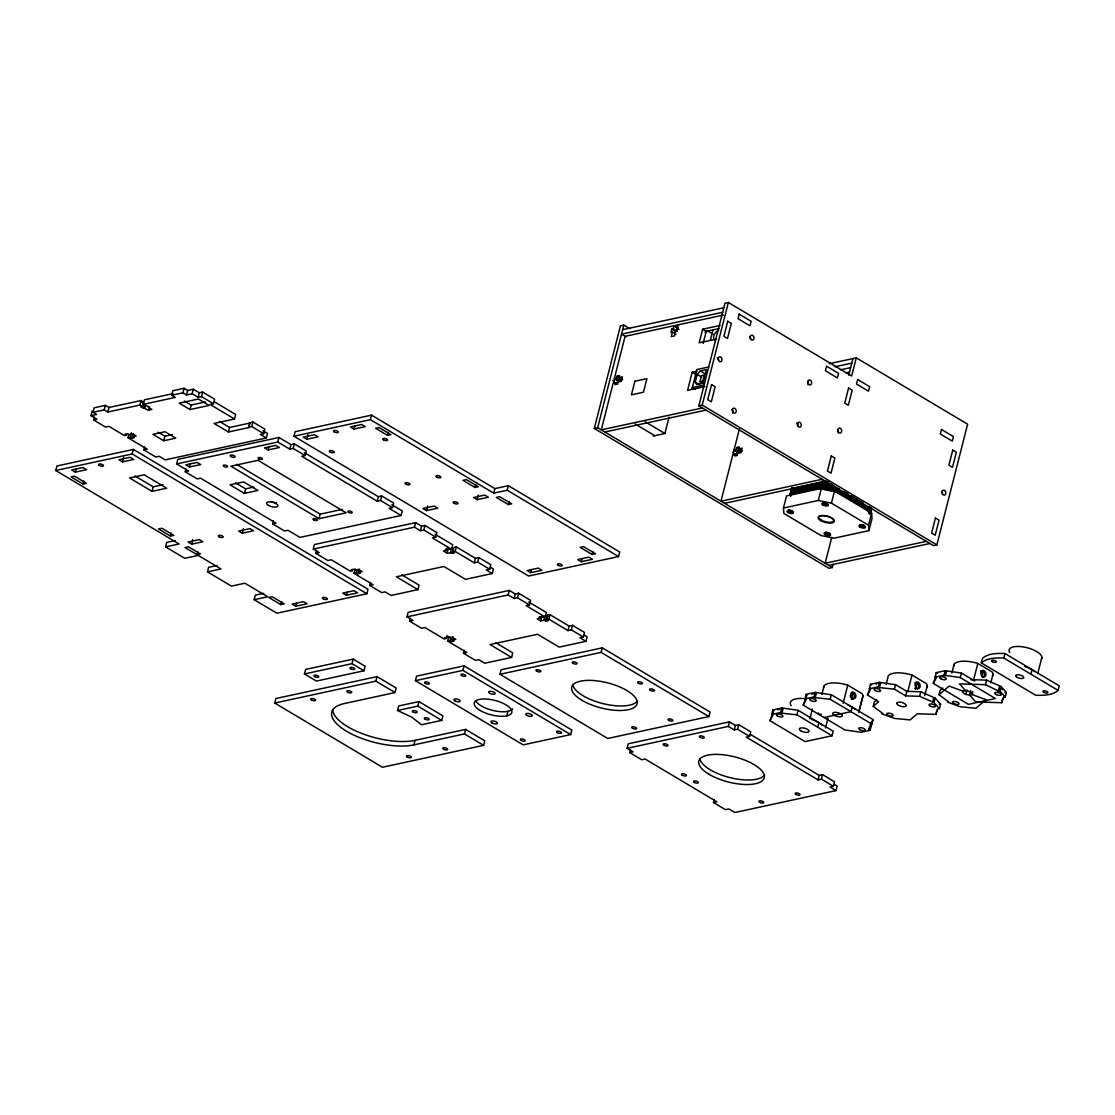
<?xml version="1.0" encoding="UTF-8"?>
<svg xmlns="http://www.w3.org/2000/svg" width="1115" height="1115" viewBox="0 0 1115 1115"><rect width="100%" height="100%" fill="white"/><g stroke="black" fill="none" stroke-linecap="round" stroke-linejoin="round"><path stroke-width="1.5" d="M175.153 540.538L166.734 542.364L165.578 546.894L179.069 543.981L55.75 470.502L56.907 465.986L133.34 449.429L367.992 589.236L366.835 593.751L276.91 613.236L254.164 599.675L255.321 595.159L263.753 593.333M75.304 472.105L86.538 469.68L82.942 467.533L71.708 469.973L75.304 472.105L76.071 469.094M94.343 416.94L93.576 419.951L96.949 419.226L90.956 415.658L92.113 411.128M90.956 415.658L96.587 414.446L92.991 412.299L94.148 407.783L105.381 405.344L108.977 407.477L141.006 400.55L143.403 401.971L142.246 406.501L140.797 406.808L148.476 410.209L151.849 409.47L148.253 407.337L149.717 407.017L143.236 404.341L144.379 399.811L173.048 393.609M83.068 484.049L86.44 483.311L74.468 476.175L71.095 476.913L83.068 484.049L83.834 481.025M92.991 412.299L104.225 409.874L105.381 405.344M104.225 409.874L107.82 412.006L108.977 407.477M144.629 446.892L143.863 449.916L147.236 449.192L128.072 437.777L128.838 434.752M122.511 461.889L133.744 459.45L130.162 457.317L118.915 459.742L122.511 461.889L123.667 457.359M128.072 437.777L130.33 437.289L131.472 432.759M107.82 412.006L139.863 405.066L141.006 400.55M130.33 437.289L131.877 438.209L133.033 433.693M131.877 438.209L134.358 437.679L132.797 436.746L133.563 433.735M143.431 408.383L144.574 403.853L141.94 402.292L143.403 401.971M55.75 470.502L132.183 453.958L133.34 449.429M144.88 408.062L145.661 405.052M148.476 410.209L149.243 407.184M143.236 404.341L175.264 397.4L171.668 395.268L172.825 390.738L184.073 388.299L187.654 390.445L193.285 389.219L199.264 392.787L202.637 392.062L214.61 399.198L213.453 403.714L210.08 404.452L234.512 419.003L235.655 414.473L214.108 401.637M163.724 440.746L175.752 438.139L164.978 431.728L152.95 434.334L163.724 440.746L164.881 436.23L172.393 434.599M152.072 491.367L166.679 488.203L144.183 474.795L129.563 477.959L152.072 491.367L153.229 486.837L162.971 484.732M171.668 395.268L182.916 392.828L184.073 388.299M182.916 392.828L186.512 394.975L187.654 390.445M186.512 394.975L192.128 393.748L193.285 389.219M190.024 409.567L209.132 405.442L198.358 399.017L179.25 403.156L190.024 409.567L191.181 405.052L205.508 401.944M186.01 468.774L185.243 471.784L188.616 471.06L176.644 463.924L177.787 459.394L278.959 437.484L290.931 444.62L294.304 443.895L306.277 451.031L305.12 455.547L301.747 456.286L377.177 501.22L380.55 500.496L392.522 507.618L393.665 503.102L381.692 495.966L378.333 496.691L304.381 452.634M192.128 393.748L198.108 397.316L199.264 392.787M198.108 397.316L201.481 396.592L202.637 392.062M170.47 536.106L173.842 535.381L161.87 528.245L158.497 528.984L170.47 536.106L171.236 533.095M189.438 466.99L200.686 464.551L197.09 462.418L185.857 464.844L189.438 466.99L190.219 463.965M191.641 544.162L202.888 541.737L199.292 539.59L188.059 542.029L191.641 544.162L192.797 539.646M197.021 554.671L200.393 553.946L188.421 546.81L185.048 547.549L197.021 554.671L197.787 551.66M228.422 431.993L229.565 427.463L250.025 423.031L248.868 427.561L228.422 431.993L214.052 423.435L234.512 419.003M254.164 599.675L267.656 596.762L244.91 583.201L231.418 586.128L207.474 571.856L208.63 567.34L217.063 565.514M248.868 427.561L249.551 422.752L252.924 422.014L264.896 429.15L263.739 433.679L260.366 434.404L266.36 437.972L267.502 433.442L263.015 430.78M248.394 427.282L251.767 426.543L252.924 422.014M244.422 493.401L257.913 490.475L243.544 481.917L230.052 484.844L244.422 493.401L245.579 488.872L254.011 487.046M242.234 533.207L253.467 530.782L249.885 528.635L238.638 531.075L242.234 533.207L243.391 528.691M268.13 449.944L279.363 447.519L275.781 445.373L264.534 447.812L268.13 449.944L268.896 446.934M176.644 463.924L277.802 442.014L278.959 437.484M277.802 442.014L289.775 449.15L290.931 444.62M293.984 436.23L295.127 431.7L371.56 415.142L494.879 488.621L508.37 485.694L619.703 552.023L618.56 556.552L528.635 576.037L293.984 436.23L370.417 419.672L493.722 493.137L507.214 490.224L618.56 556.552M391.797 504.719L402.278 510.963L401.121 515.492L299.949 537.402L287.977 530.266L284.604 530.991L272.631 523.855L273.412 520.844M289.775 449.15L293.147 448.425L294.304 443.895M306.778 439.282L318.026 436.857L314.43 434.711L303.182 437.15L306.778 439.282L307.935 434.766M280.827 604.609L284.2 603.87L272.227 596.748L268.854 597.473L280.827 604.609L281.593 601.584M295.81 606.226L307.043 603.786L303.461 601.654L292.214 604.079L295.81 606.226L296.576 603.201M319.029 518.67L346.124 512.802L258.011 460.314L230.917 466.182L319.029 518.67L320.186 514.154L342.194 509.388M316.66 550.364L315.893 553.375L319.266 552.65L313.287 549.082L314.43 544.552L415.602 522.642L421.582 526.21L424.954 525.486L436.927 532.622L435.77 537.137L432.397 537.876L451.561 549.291L452.718 544.761L435.031 534.224M483.631 745.336L382.473 767.245L274.722 703.049L275.879 698.534L377.037 676.624L396.187 688.025L395.045 692.554L344.451 703.509A48.907 18.802 14.3 0 0 346.584 731.259A48.907 18.802 14.3 0 0 413.902 744.876L464.481 733.921L483.631 745.336L484.788 740.82L465.638 729.405L415.045 740.36A48.907 18.802 14.3 0 1 363.504 734.102A48.907 18.802 14.3 0 1 332.73 710.032M353.985 429.066L365.232 426.627L361.636 424.494L350.403 426.92L353.985 429.066L354.765 426.042M304.451 673.948L305.608 669.418L353.162 659.118L365.135 666.254L363.978 670.77L316.423 681.07L304.451 673.948L352.006 663.648L363.978 670.77M370.417 419.672L371.56 415.142M346.389 595.271L357.622 592.832L354.04 590.699L342.793 593.124L346.389 595.271L347.155 592.246M387.616 435.394L390.989 434.669L379.016 427.533L375.643 428.272L387.616 435.394L388.382 432.383M370.542 582.462L369.776 585.473L373.135 584.748L353.985 573.333L355.141 568.803M353.985 573.333L356.229 572.845L357.009 569.835M356.229 572.845L357.79 573.779L358.946 569.249M357.79 573.779L360.257 573.235L358.709 572.316L359.476 569.291M377.177 501.22L378.333 496.691M380.55 500.496L381.692 495.966M352.006 663.648L353.162 659.118M313.287 549.082L414.446 527.172L415.602 522.642M274.722 703.049L375.88 681.14L377.037 676.624M414.446 527.172L420.425 530.74L421.582 526.21M426.501 510.614L437.749 508.189L434.153 506.043L422.906 508.482L426.501 510.614L427.658 506.085M420.425 530.74L423.798 530.015L424.954 525.486M410.362 618.128L409.595 621.153L412.968 620.414L406.989 616.846L408.132 612.33L509.304 590.42L515.283 593.988L518.656 593.25L530.629 600.386L529.472 604.915L526.099 605.64L545.263 617.055L546.42 612.525L528.733 601.989M369.776 585.473L381.748 592.609L385.107 591.884L391.1 595.452L417.902 589.64L419.059 585.11L401.818 574.838M397.525 710.492L398.682 705.976L418.947 701.586L442.892 715.844L441.735 720.374L421.47 724.764L411.769 717.14L397.525 710.492L417.791 706.116L441.735 720.374M490.419 567.228L493.415 569.012L492.259 573.542L486.279 569.974L489.652 569.235L490.809 564.706L478.837 557.584L475.464 558.308L456.3 546.894L454.056 547.381L452.899 551.911L454.46 552.845L447.059 553.179L443.463 551.033L446.836 550.308L447.603 547.284M447.059 553.179L448.216 548.65M415.393 680.68L416.55 676.15L464.091 665.864L571.842 730.06L570.685 734.576L523.144 744.876L415.393 680.68L462.934 670.38L570.685 734.576M450.432 552.441L451.589 547.925L453.136 548.845L451.979 553.375M452.899 551.911L455.157 551.423L456.3 546.894M417.791 706.116L418.947 701.586M475.004 487.464L478.377 486.739L466.404 479.603L463.032 480.342L475.004 487.464L475.784 484.454M413.902 744.876L415.045 740.36M477.081 499.659L488.328 497.234L484.732 495.088L473.499 497.527L477.081 499.659L478.237 495.13M409.595 621.153L421.568 628.275L424.94 627.55L444.091 638.965L446.348 638.477L447.115 635.452M464.244 650.226L463.478 653.251L466.851 652.512L447.686 641.097L448.843 636.581M447.686 641.097L449.93 640.623L450.711 637.599M449.93 640.623L451.491 641.543L452.648 637.013M451.491 641.543L453.972 641.014L452.411 640.08L453.178 637.069M455.157 551.423L474.307 562.838L475.464 558.308M493.722 493.137L494.879 488.621M474.307 562.838L477.68 562.113L478.837 557.584M507.214 490.224L508.37 485.694M462.934 670.38L464.091 665.864M508.315 504.565L511.687 503.841L499.715 496.705L496.342 497.443L508.315 504.565L509.081 501.555M464.481 733.921L465.638 729.405M406.989 616.846L508.147 594.936L509.304 590.42M508.147 594.936L514.126 598.504L515.283 593.988M514.126 598.504L517.499 597.779L518.656 593.25M499.98 674.282L501.137 669.753L602.295 647.843L710.046 712.039L708.889 716.569L607.731 738.478L499.98 674.282L601.138 652.373L708.889 716.569M530.656 572.678L541.904 570.239L538.308 568.093L527.074 570.532L530.656 572.678L531.423 569.654M463.478 653.251L475.45 660.373L478.809 659.648L484.802 663.216L511.604 657.404L512.761 652.888L495.52 642.616M506.809 715.83L507.966 711.3M545.263 617.055L543.019 617.543L541.458 616.609L538.977 617.153L540.538 618.072L537.165 618.811L540.761 620.943L541.918 616.414M544.134 620.219L545.291 615.689L546.838 616.623L545.695 621.139L544.134 620.219L540.761 620.943M833.17 564.19L832.32 567.535L828.947 568.274L594.295 428.467L620.442 325.859L623.815 325.134L629.766 328.674M545.695 621.139L548.162 620.609L546.601 619.675L547.758 615.159L550.002 614.672L569.166 626.086L572.539 625.348L584.511 632.484L583.354 637.013L579.981 637.738L585.96 641.306L587.117 636.777L584.121 634.993M546.601 619.675L548.859 619.187L550.002 614.672M594.295 428.467L597.668 427.742L623.815 325.134M614.337 378.57L616.581 378.083L617.083 376.131L620.679 378.264L620.177 380.229L617.933 380.717L614.337 378.57L625.097 336.326L674.004 325.733L677.586 327.88L676.819 330.89L675.356 331.211L671.774 329.064L670.923 332.395L672.387 332.075L675.983 334.207M617.822 384.034L615.424 382.612L614.923 384.577L617.403 384.034L617.905 382.083L621.278 381.344L622.421 376.814L619.062 377.553L619.55 375.588L617.083 376.131M581.236 561.723L592.483 559.284L588.887 557.138L577.654 559.577L581.236 561.723L582.016 558.699M548.859 619.187L568.009 630.602L569.166 626.086M568.009 630.602L571.382 629.877L572.539 625.348M592.121 554.503L595.494 553.765L583.521 546.643L580.148 547.367L592.121 554.503L592.887 551.479M672.387 332.075L671.23 336.605L674.603 335.866L675.76 331.336L677.223 331.03L678.059 327.712L676.596 328.019L677.376 325.009L723.454 315.029M671.774 329.064L673.237 328.758L674.004 325.733M674.519 334.528L675.356 331.211M601.138 652.373L602.295 647.843M653.111 436.063L664.916 433.512L669.084 417.163M720.151 325.441L702.631 329.232L699.175 342.807L716.694 339.016M696.917 371.239L692.192 372.257L687.579 390.361L704.889 386.612M703.147 343.434L706.227 331.364L719.147 328.563M692.011 389.219L696.847 369.553L708.652 367.002M695.258 382.013L697.182 374.473L700.206 370.961L706.38 369.623L702.924 383.198L696.736 384.55L695.258 382.013L699.635 384.619M699.941 381.651L701.474 375.616L704.29 375.002L702.757 381.037L699.941 381.651L702.771 383.337M710.283 340.465L712.973 329.901M698.826 405.832L724.987 303.224L728.36 302.486L851.665 375.964L856.278 357.859L967.625 424.188L936.865 544.9L933.492 545.625L698.826 405.832L702.199 405.093L936.865 544.9M702.199 405.093L728.36 302.486M630.491 749.587L629.724 752.611L633.097 751.872L627.104 748.318L628.261 743.789L729.419 721.879L735.412 725.447L738.785 724.708L750.757 731.844L749.601 736.374L746.228 737.099L818.062 779.901L821.434 779.162L833.407 786.298L834.564 781.768L822.591 774.646L819.218 775.371L750.381 734.353M734.06 449.903L736.304 449.415L736.806 447.45L740.402 449.596L739.9 451.561L737.642 452.049L734.06 449.903L739.384 428.982M737.545 455.366L735.147 453.944L734.646 455.91L737.126 455.366L737.628 453.401L741.001 452.676L742.144 448.146L738.771 448.885L739.273 446.92L736.806 447.45M783.469 508.022L786.535 495.952L821.379 488.398L834.494 491.06L871.609 513.165L872.028 518.573L868.947 530.642L834.104 538.183L820.988 535.534L783.873 513.416L783.469 508.022L818.312 500.468L831.428 503.13L868.543 525.235L868.947 530.642M627.104 748.318L728.276 726.409L729.419 721.879M789.908 495.213L791.831 487.673M834.173 784.291L837.17 786.075L836.013 790.605L734.855 812.514L728.876 808.946L725.503 809.671L713.53 802.535L714.297 799.525M789.741 511.952L789.977 511.005L788.695 510.391A2.077 1.519 77.8 0 0 789.03 511.241L789.072 511.869A2.077 1.171 -59.2 0 1 788.765 511.395L792.277 511.98L790.953 511.2L791.552 512.37A2.077 1.519 77.8 0 0 792.18 512.092L792.277 511.98M728.276 726.409L734.255 729.963L735.412 725.447M788.653 510.224L789.155 510.294A2.077 1.519 77.8 0 0 789.49 511.144L790.214 511.841L790.451 510.907L792.096 511.088A2.077 1.171 -59.2 0 1 791.511 511.743L790.814 512.12M789.239 511.576L789.267 511.701A2.077 1.171 -59.2 0 0 789.573 512.161L790.479 511.297M734.255 729.963L737.628 729.238L738.785 724.708M818.006 489.137L819.748 482.335L833.128 485.053M848.682 375.184L852.919 358.584M818.312 500.468L821.379 488.398M824.584 504.398L824.821 503.45L823.539 502.851A2.077 1.519 77.8 0 0 823.874 503.687L823.915 504.315A2.077 1.171 -59.2 0 1 823.609 503.855L824.821 503.45M769.935 720.666L772.946 715.147L771.747 714.436L772.904 709.907L781.894 707.955L798.075 710.297L833.226 731.231L832.069 735.761L805.086 741.6L769.935 720.666L773.35 711.997M826.647 504.538L826.549 504.649A2.077 1.519 77.8 0 1 825.922 504.914L825.086 504.705L825.295 503.353M825.658 504.579L826.94 503.534A2.077 1.171 -59.2 0 1 826.354 504.203L825.658 504.579L826.396 504.816A2.077 1.519 77.8 0 0 827.023 504.538L827.121 504.44M831.428 503.13L834.494 491.06M771.747 714.436L780.737 712.485L781.894 707.955M826.856 534.057L827.093 533.109L825.797 532.51A2.077 1.519 77.8 0 0 826.131 533.346L826.187 533.974A2.077 1.171 -59.2 0 1 825.88 533.514L829.393 534.099L828.069 533.318L828.668 534.475A2.077 1.519 77.8 0 0 829.295 534.197L829.393 534.099M828.919 534.197L828.821 534.308A2.077 1.519 77.8 0 1 828.194 534.573L826.243 532.231M832.069 735.761L796.918 714.827L781.936 713.196L783.092 708.68M838.09 493.192L839.247 488.663L819.163 484.607L791.065 490.684M831.734 537.402L825.142 563.256L926.3 541.346M796.918 714.827L798.075 710.297M803.218 705.112L806.215 699.607L805.03 698.896L806.173 694.366L815.177 692.415L831.344 694.743L873.031 719.579L870.021 725.098L871.219 725.809L870.062 730.339L861.073 732.29L844.891 729.949L803.218 705.112L806.619 696.457M805.03 698.896L814.02 696.945L815.177 692.415M809.866 718.785L812.375 708.903M870.062 730.339L868.864 729.628L871.874 724.109L830.187 699.272L815.218 697.656L816.361 693.126M861.7 526.517L861.937 525.569L860.655 524.956A2.077 1.519 77.8 0 0 860.989 525.806L861.031 526.433A2.077 1.171 -59.2 0 1 860.724 525.959L861.937 525.569M860.613 524.789L861.115 524.858A2.077 1.519 77.8 0 0 861.449 525.709L862.174 526.405L862.411 525.472L864.055 525.653A2.077 1.171 -59.2 0 1 863.47 526.308L863.024 526.879M860.696 525.834L861.226 526.266A2.077 1.171 -59.2 0 0 861.533 526.726L862.439 525.862L864.237 526.559L862.912 525.764L862.773 526.684M868.027 511.032L869.17 506.503L869.686 513.123M821.88 694.547L824.069 685.99M871.54 507.98L870.188 513.262L869.686 506.642M868.543 525.235L871.609 513.165M817.699 727.203L818.856 722.673L816.068 721.266M830.187 699.272L831.344 694.743M825.476 727.942L827.999 718.06M818.062 779.901L819.218 775.371M821.434 779.162L822.591 774.646M843.135 703.244L847.748 685.14L862.118 693.697A20.237 7.777 14.3 0 1 862.439 697.892L859.08 711.063M851.372 699.216L853.031 692.75M847.944 705.014L852.125 707.133L850.968 711.663L823.999 717.502M858.759 712.387L862.954 695.927M867.47 695.049L870.481 689.53L869.282 688.819L870.425 684.289L879.428 682.352L895.596 684.68L906.774 691.342L920.795 691.788L935.178 698.101L940.586 704.109L939.443 708.638L937.938 708.596L935.861 714.367L917.269 713.767L910.091 719.928L894.328 718.395L882.035 713.865L882.62 713.363L873.226 706.353L878.634 701.697L867.47 695.049L870.118 687.76M873.226 706.353L874.383 701.823L876.543 699.969M869.282 688.819L878.272 686.868L879.428 682.352M868.864 729.628L869.63 726.604M939.443 708.638L934.035 702.617L919.638 696.318L905.631 695.871L894.439 689.209L879.47 687.593L880.627 683.063M871.874 724.109L873.031 719.579M886.132 684.471L887.805 677.892A20.237 7.777 14.3 0 1 912 675.063L926.37 683.62A20.237 7.777 14.3 0 1 926.69 687.83M894.439 689.209L895.596 684.68M905.631 695.871L906.774 691.342M907.805 691.523L912 675.063M915.638 689.14L917.283 682.673M919.638 696.318L920.795 691.788M924.683 695.732L927.206 685.864M974.761 681L961.409 673.042L945.227 670.714L936.238 672.652L935.081 677.181L944.071 675.23L960.252 677.572L995.402 698.506L968.419 704.346L933.269 683.411L935.931 676.122M932.53 702.575L933.687 698.046M934.035 702.617L935.178 698.101M972.837 691.509L972.071 694.534L985.981 699.649L975.904 708.29L960.127 706.757L947.834 702.227L948.419 701.725L939.025 694.715L940.182 690.185L942.705 688.025M944.071 675.23L945.227 670.714M945.269 675.955L946.426 671.425M935.861 714.367L937.018 709.837M951.931 672.833L954.119 664.289M960.252 677.572L961.409 673.042M965.827 694.324L966.984 689.809M970.733 690.561L969.576 695.091L975.695 701.893L1001.674 702.729L1003.751 696.959L1005.242 697L1006.399 692.471L1000.991 686.464L986.608 680.15L971.012 679.648M973.618 679.885L977.813 663.425L992.183 671.983A20.237 7.777 14.3 0 1 992.503 676.192M981.298 662.881L982.454 658.352C988.475 653.125 997.354 653.292 1004.936 653.488L1059.25 685.85L1058.093 690.38C1052.072 695.607 1043.194 695.439 1035.612 695.244L981.298 662.881C987.319 657.655 996.197 657.822 1003.779 658.017L1058.093 690.38M981.855 675.885L983.082 671.035M965.548 690.645A4.976 1.909 14.3 0 0 964.712 693.851A4.976 1.909 14.3 0 0 972.364 694.087A4.976 1.909 14.3 0 0 965.548 690.645L959.471 683.843L985.451 684.68L986.608 680.15M990.817 682.77L993.005 674.227M1003.779 658.017L1004.936 653.488M985.451 684.68L998.343 690.938L999.5 686.408M1005.242 697L999.834 690.979L1000.991 686.464M1001.674 702.729L1002.831 698.199M1030.929 674.199L1032.086 669.669M1037.689 673.781L1041.884 657.32M933.269 683.411L936.279 677.892L935.081 677.181M791.692 510.628L791.594 510.782A2.077 1.171 -59.2 0 1 791.009 511.437L790.312 511.827M828.069 533.318L828.71 532.9A2.077 1.171 -59.2 0 1 828.111 533.555L826.689 533.36A2.077 1.519 77.8 0 1 826.271 532.399M863.554 525.346L863.651 525.193A2.077 1.171 -59.2 0 1 862.968 526.015L862.174 526.405M791.803 512.092L791.706 512.189A2.077 1.519 77.8 0 1 791.079 512.468L790.242 512.245M863.763 526.656L863.665 526.754A2.077 1.519 77.8 0 1 863.038 527.033L862.801 527.033M864.237 526.559L864.139 526.656A2.077 1.519 77.8 0 1 863.512 526.935L862.202 526.81M939.025 694.715L949.102 686.073L963.012 691.189M823.511 502.67L824.013 502.74A2.077 1.519 77.8 0 0 824.347 503.59L825.853 503.896A2.077 1.171 -59.2 0 0 826.438 503.241L826.814 503.227M827.832 534.252L828.626 533.848A2.077 1.171 -59.2 0 0 829.212 533.193M622.672 329.664L723.83 307.754M132.797 436.746L136.169 436.021L132.574 433.874L129.201 434.613L127.654 433.679L125.173 434.223L126.734 435.143L124.49 435.631L108.922 426.362L105.549 427.087L93.576 419.951M722.673 312.27L621.515 334.179L626.003 336.855M266.36 437.972L165.187 459.882L159.208 456.314L155.835 457.052L143.863 449.916M615.424 382.612L613.18 383.1L601.264 429.874L702.422 407.965M704.025 385.107L692.234 387.658L695.216 389.442M829.309 363.699L856.278 357.859M834.898 366.765L851.762 363.114M840.487 369.832L850.606 367.643M846.076 372.898L849.449 372.159M604.846 432.021L706.018 410.111M272.631 523.855L276.004 523.13L200.588 478.196L197.216 478.92L185.243 471.784M392.522 507.618L389.149 508.356L401.121 515.492M735.147 453.944L732.903 454.432L720.973 501.206L822.145 479.297M207.474 571.856L220.965 568.943L198.219 555.395L184.728 558.308L165.578 546.894M451.561 549.291L445.275 549.374L446.836 550.308M358.709 572.316L362.082 571.577L358.486 569.444L355.114 570.169L353.553 569.249L351.086 569.779L352.647 570.713L350.389 571.201L331.239 559.786L327.866 560.511L315.893 553.375M819.748 482.335L791.636 488.426L791.901 491.743M724.569 503.339L825.741 481.429M791.455 489.178L819.553 483.088L834.605 486.14M791.26 489.931L819.358 483.854L836.097 487.241M790.298 493.708L818.396 487.617L838.48 491.687L868.404 509.513L868.655 512.83M790.103 494.461L818.201 488.37L831.595 491.088M492.259 573.542L465.457 579.34L443.909 566.504L396.355 576.803L417.902 589.64M823.581 503.729L825.323 503.757M825.853 533.388L827.093 533.109M827.567 533.012L828.807 532.747M861.198 526.141L862.439 525.862M862.912 525.764L864.153 525.5M452.411 640.08L455.784 639.355L452.188 637.209L444.787 637.543L446.348 638.477M828.724 565.403L929.896 543.493M585.96 641.306L559.159 647.118L537.611 634.268L490.056 644.568L511.604 657.404M713.53 802.535L716.903 801.81L645.069 759.008L641.696 759.747L629.724 752.611M833.407 786.298L830.034 787.037L836.013 790.605M825.086 504.705L824.417 504.621A2.077 1.171 -59.2 0 1 824.11 504.147L824.083 504.022M827.358 534.364L826.689 534.28A2.077 1.171 -59.2 0 1 826.382 533.806L826.354 533.681M998.343 690.938L999.834 690.979M1004.908 692.429L1006.399 692.471M939.095 704.067L940.586 704.109M825.337 481.095L828.682 481.764M821.797 481.164L828.501 482.53M821.616 481.931L831.651 483.952M839.051 489.415L818.968 485.36L790.87 491.45L791.12 494.753M834.94 491.757L838.285 492.44L868.209 510.266M811.469 719.37L814.675 720.555M707.231 330.681L713.224 334.249M702.631 329.232L706.227 331.364M676.596 328.019L678.993 329.455M673.237 328.758L676.819 330.89M700.206 370.961L706.032 374.431M697.182 374.473L701.558 377.065M692.192 372.257L695.788 374.403M843.734 491.339L848.222 494.015M851.219 495.799L863.191 502.935M619.062 377.553L622.644 379.685M738.771 448.885L742.367 451.018M616.581 378.083L620.177 380.229M736.304 449.415L739.9 451.561M861.087 524.677L862.411 525.472M645.223 421.777L664.916 433.512M789.127 510.113L790.451 510.907M635.104 423.965L654.798 435.7M597.668 427.742L832.32 567.535M936.238 672.652L937.436 673.376M878.272 686.868L879.47 687.593M870.425 684.289L871.623 685M814.02 696.945L815.218 697.656M806.173 694.366L807.371 695.077M780.737 712.485L781.936 713.196M772.904 709.907L774.103 710.617M293.147 448.425L305.12 455.547M201.481 396.592L213.453 403.714M251.767 426.543L263.739 433.679M423.798 530.015L435.77 537.137M477.68 562.113L489.652 569.235M547.758 615.159L549.319 616.079M517.499 597.779L529.472 604.915M571.382 629.877L583.354 637.013M737.628 729.238L749.601 736.374M219.516 421.47L229.565 427.463M184.435 401.038L191.181 405.052M139.863 405.066L142.246 406.501M236.547 464.314L320.186 514.154M158.149 432.216L164.881 436.23M235.53 482.879L245.579 488.872M132.183 453.958L366.835 593.751M134.943 475.952L153.229 486.837M375.88 681.14L395.045 692.554M852.125 707.133L855.386 709.447M818.856 722.673L822.117 724.987M870.522 507.687L870.773 511.005M870.327 508.454L870.578 511.757M870.007 507.548L870.383 512.51M869.491 507.395L870.007 514.015M868.989 507.255L869.491 513.876M869.17 512.97L868.794 508.008L838.856 490.182L818.786 486.112L790.674 492.203L790.939 495.506M868.85 512.078L868.599 508.761L838.675 490.935L818.591 486.865L790.493 492.955L790.744 496.259M764.695 774.855A33.729 12.962 14.3 0 1 729.461 777.476A33.729 12.962 14.3 0 1 699.886 758.284M915.317 688.736A3.373 2.467 77.8 0 1 914.718 688.262M914.941 682.575A3.373 2.467 77.8 0 1 918.328 684.596A3.373 2.467 77.8 0 1 917.241 688.861M876.125 684.039A3.373 1.296 14.3 0 1 876.794 683.955M276.422 502.6A5.91 2.272 14.3 0 1 270.68 501.443M796.584 423.143A2.551 1.868 77.8 0 1 797.824 426.501M807.79 381.734A2.551 1.868 77.8 0 1 807.971 384.8M731.956 409.47A2.551 1.868 77.8 0 1 732.513 413.024M749.726 336.479A2.537 1.854 77.8 0 1 750.507 339.462M715.273 340.298A5.477 3.094 -59.2 0 1 713.962 335.504A5.477 3.094 -59.2 0 1 718.673 330.458M705.474 330.723A2.272 0.878 14.3 0 1 706.631 331.866A2.272 0.878 14.3 0 1 705.07 332.298M612.762 380.368A2.537 1.854 77.8 0 1 614.072 383.086M732.931 452.063A2.537 1.854 77.8 0 1 733.782 454.418M613.877 382.752A2.537 1.854 77.8 0 1 614.686 379.546A2.537 1.854 77.8 0 1 617.236 381.065A2.537 1.854 77.8 0 1 616.414 384.271M734.255 455.143A2.537 1.854 77.8 0 1 733.893 451.31A2.537 1.854 77.8 0 1 736.778 451.993A2.537 1.854 77.8 0 1 736.137 455.589M717.293 357.734A2.537 1.854 77.8 0 1 718.604 360.452M941.618 491.478A2.537 1.854 77.8 0 1 942.398 494.447M837.839 429.902A2.537 1.854 77.8 0 1 838.02 432.941M827.455 532.385A2.537 0.976 14.3 0 1 829.964 534.071A2.537 0.976 14.3 0 1 826.759 534.183A2.537 0.976 14.3 0 1 825.365 532.468M792.514 511.214A2.537 0.976 14.3 0 1 790.716 512.343A2.537 0.976 14.3 0 1 788.082 510.475A2.537 0.976 14.3 0 1 792.11 510.921M677.558 327.462A2.537 0.976 14.3 0 1 675.077 325.692A2.537 0.976 14.3 0 1 678.645 325.817M821.267 714.144A3.373 2.467 77.8 0 1 819.999 714.283M818.758 713.544A3.373 2.467 77.8 0 1 818.257 712.889M791.12 705.739A20.237 7.777 14.3 0 1 804.277 698.617M777.922 709.725A3.373 1.296 14.3 0 1 779.873 709.488M823.553 687.955A20.237 7.777 14.3 0 1 847.748 685.14M811.706 694.004A3.373 1.296 14.3 0 1 813.142 693.948M851.303 692.457A3.373 2.467 77.8 0 1 854.285 695.523A3.373 2.467 77.8 0 1 852.362 699.119M850.132 695.523A3.373 2.467 77.8 0 1 850.41 697.237M1001.744 689.028A3.373 1.296 14.3 0 1 1002.441 689.809M953.618 666.254A20.237 7.777 14.3 0 1 977.813 663.425M980.74 670.937A3.373 2.467 77.8 0 1 984.252 673.376A3.373 2.467 77.8 0 1 982.427 677.404M1024.601 666.436A16.864 6.481 14.3 0 1 1034.804 671.606M1009.744 652.54A16.864 6.481 14.3 0 1 1024.95 647.23A16.864 6.481 14.3 0 1 1041.452 658.965M512.579 708.806A19.401 7.457 14.3 0 1 494.795 710.882A19.401 7.457 14.3 0 1 476.119 701.433M637.571 700.819A33.729 12.962 14.3 0 1 602.323 703.44A33.729 12.962 14.3 0 1 572.762 684.248M896.948 703.021L896.808 703.509A5.059 1.951 14.3 0 0 903.164 706.729C911.722 706.631 900.042 699.523 896.948 703.021M634.895 381.246L631.425 394.835L643.453 392.229L646.923 378.64L634.895 381.246M711.565 384.605L707.718 399.686L711.314 401.832L715.161 386.738L711.565 384.605M727.719 321.231L723.872 336.312L727.468 338.458L731.315 323.364L727.719 321.231M739.175 314.151L738.019 318.681L749.991 325.817L751.148 321.287L739.175 314.151M826.577 366.222L825.421 370.751L837.393 377.887L838.55 373.358L826.577 366.222M831.288 455.937L827.441 471.018L831.037 473.164L834.884 458.07L831.288 455.937M848.599 388.034L844.752 403.114L848.334 405.261L852.181 390.166L848.599 388.034M857.658 379.532L856.501 384.048L868.474 391.184L869.63 386.654L857.658 379.532M941.464 429.456L940.307 433.986L952.28 441.122L953.437 436.592L941.464 429.456M935.443 517.987L931.596 533.082L935.192 535.214L939.039 520.134L935.443 517.987M952.754 450.084L948.907 465.178L952.503 467.31L956.349 452.23L952.754 450.084M709.084 774.326A33.729 12.962 14.3 0 0 763.538 779.371A33.729 12.962 14.3 0 0 722.06 754.66A33.729 12.962 14.3 0 0 709.084 774.326M663.829 745.224A2.537 0.976 14.3 0 0 667.913 745.601A2.537 0.976 14.3 0 0 664.805 743.747A2.537 0.976 14.3 0 0 663.829 745.224M700.136 737.363A2.537 0.976 14.3 0 0 704.22 737.74A2.537 0.976 14.3 0 0 701.112 735.886A2.537 0.976 14.3 0 0 700.136 737.363M795.915 794.424A2.537 0.976 14.3 0 0 799.999 794.8A2.537 0.976 14.3 0 0 796.89 792.946A2.537 0.976 14.3 0 0 795.915 794.424M759.608 802.284A2.537 0.976 14.3 0 0 763.691 802.661A2.537 0.976 14.3 0 0 760.583 800.807A2.537 0.976 14.3 0 0 759.608 802.284M694.269 782.396A2.537 0.976 14.3 0 0 698.352 782.772A2.537 0.976 14.3 0 0 695.244 780.918A2.537 0.976 14.3 0 0 694.269 782.396M682.296 775.26A2.537 0.976 14.3 0 0 686.38 775.636A2.537 0.976 14.3 0 0 683.272 773.782A2.537 0.976 14.3 0 0 682.296 775.26M930.328 706.157A3.373 1.296 14.3 0 0 935.513 706.325A3.373 1.296 14.3 0 0 930.886 703.983A3.373 1.296 14.3 0 0 930.328 706.157M915.262 683.955A3.373 2.467 77.8 0 0 918.175 688.708A3.373 2.467 77.8 0 0 919.513 683.481A3.373 2.467 77.8 0 0 915.262 683.955M875.122 690.478A3.373 1.296 14.3 0 0 880.557 690.979A3.373 1.296 14.3 0 0 876.418 688.513A3.373 1.296 14.3 0 0 875.122 690.478M888 715.3A3.373 1.296 14.3 0 0 893.185 715.468A3.373 1.296 14.3 0 0 888.571 713.126A3.373 1.296 14.3 0 0 888 715.3M334.207 431.895A2.537 0.976 14.3 0 0 338.291 432.272A2.537 0.976 14.3 0 0 335.183 430.418A2.537 0.976 14.3 0 0 334.207 431.895M558.085 565.277A2.537 0.976 14.3 0 0 562.169 565.653A2.537 0.976 14.3 0 0 559.061 563.8A2.537 0.976 14.3 0 0 558.085 565.277M453.93 503.213A2.537 0.976 14.3 0 0 458.014 503.604A2.537 0.976 14.3 0 0 454.906 501.75A2.537 0.976 14.3 0 0 453.93 503.213M383.504 439.881A2.537 0.976 14.3 0 0 387.588 440.272A2.537 0.976 14.3 0 0 384.48 438.418A2.537 0.976 14.3 0 0 383.504 439.881M436.718 477.081A2.551 0.976 14.3 0 0 440.829 477.471A2.551 0.976 14.3 0 0 437.707 475.603A2.551 0.976 14.3 0 0 436.718 477.081M405.776 484.091A2.551 0.976 14.3 0 0 409.874 484.468A2.551 0.976 14.3 0 0 406.724 482.6A2.551 0.976 14.3 0 0 405.776 484.091M330.138 452.021A2.551 0.976 14.3 0 0 334.249 452.411A2.551 0.976 14.3 0 0 331.113 450.544A2.551 0.976 14.3 0 0 330.138 452.021M99.36 465.443A2.537 0.976 14.3 0 0 103.444 465.819A2.537 0.976 14.3 0 0 100.322 463.965A2.537 0.976 14.3 0 0 99.36 465.443M323.238 598.825A2.537 0.976 14.3 0 0 327.322 599.201A2.537 0.976 14.3 0 0 324.214 597.347A2.537 0.976 14.3 0 0 323.238 598.825M219.084 536.775A2.537 0.976 14.3 0 0 223.167 537.151A2.537 0.976 14.3 0 0 220.045 535.298A2.537 0.976 14.3 0 0 219.084 536.775M223.85 466.349A2.272 0.878 14.3 0 0 227.516 466.683A2.272 0.878 14.3 0 0 224.728 465.025A2.272 0.878 14.3 0 0 223.85 466.349M258.694 458.795A2.272 0.878 14.3 0 0 262.373 459.143A2.272 0.878 14.3 0 0 259.572 457.471A2.272 0.878 14.3 0 0 258.694 458.795M313.636 519.841A2.272 0.878 14.3 0 0 317.315 520.189A2.272 0.878 14.3 0 0 314.514 518.517A2.272 0.878 14.3 0 0 313.636 519.841M348.479 512.301A2.272 0.878 14.3 0 0 352.159 512.635A2.272 0.878 14.3 0 0 349.357 510.977A2.272 0.878 14.3 0 0 348.479 512.301M268.311 505.346A5.91 2.272 14.3 0 0 277.83 506.224A5.91 2.272 14.3 0 0 270.583 501.903A5.91 2.272 14.3 0 0 268.311 505.346M230.917 456.551A2.537 0.976 14.3 0 0 235.014 456.927A2.537 0.976 14.3 0 0 231.892 455.073A2.537 0.976 14.3 0 0 230.917 456.551M718.297 358.194A2.537 1.854 77.8 0 0 720.485 361.762A2.537 1.854 77.8 0 0 721.489 357.845A2.537 1.854 77.8 0 0 718.297 358.194M942.175 491.576A2.537 1.854 77.8 0 0 944.363 495.144A2.537 1.854 77.8 0 0 945.367 491.227A2.537 1.854 77.8 0 0 942.175 491.576M838.02 429.526A2.537 1.854 77.8 0 0 840.208 433.094A2.537 1.854 77.8 0 0 841.212 429.177A2.537 1.854 77.8 0 0 838.02 429.526M750.284 336.591A2.537 1.854 77.8 0 0 752.472 340.145A2.537 1.854 77.8 0 0 753.475 336.228A2.537 1.854 77.8 0 0 750.284 336.591M807.943 381.372A2.551 1.868 77.8 0 0 810.145 384.954A2.551 1.868 77.8 0 0 811.163 381.009A2.551 1.868 77.8 0 0 807.943 381.372M797.587 423.644A2.551 1.868 77.8 0 0 799.803 427.212A2.551 1.868 77.8 0 0 800.793 423.254A2.551 1.868 77.8 0 0 797.587 423.644M732.485 409.581A2.551 1.868 77.8 0 0 734.701 413.177A2.551 1.868 77.8 0 0 735.705 409.219A2.551 1.868 77.8 0 0 732.485 409.581M820.584 520.552A8.432 3.247 14.3 0 0 834.201 521.806A8.432 3.247 14.3 0 0 823.832 515.632A8.432 3.247 14.3 0 0 820.584 520.552M825.086 534.643A3.373 1.296 14.3 0 0 830.536 535.144A3.373 1.296 14.3 0 0 826.396 532.677A3.373 1.296 14.3 0 0 825.086 534.643M787.984 512.538A3.373 1.296 14.3 0 0 793.42 513.039A3.373 1.296 14.3 0 0 789.281 510.572A3.373 1.296 14.3 0 0 787.984 512.538M822.828 504.983A3.373 1.296 14.3 0 0 828.264 505.499A3.373 1.296 14.3 0 0 824.124 503.018A3.373 1.296 14.3 0 0 822.828 504.983M859.944 527.102A3.373 1.296 14.3 0 0 865.379 527.604A3.373 1.296 14.3 0 0 861.24 525.137A3.373 1.296 14.3 0 0 859.944 527.102M821.239 520.05A7.596 2.913 14.3 0 0 833.49 521.179A7.596 2.913 14.3 0 0 824.166 515.632A7.596 2.913 14.3 0 0 821.239 520.05M823.581 504.105A2.537 0.976 14.3 0 0 827.665 504.496A2.537 0.976 14.3 0 0 824.556 502.642A2.537 0.976 14.3 0 0 823.581 504.105M860.696 526.224A2.537 0.976 14.3 0 0 864.78 526.601A2.537 0.976 14.3 0 0 861.672 524.747A2.537 0.976 14.3 0 0 860.696 526.224M800.835 730.855A5.059 1.951 14.3 0 0 809.002 731.607A5.059 1.951 14.3 0 0 802.786 727.9A5.059 1.951 14.3 0 0 800.835 730.855M777.42 715.983A3.373 1.296 14.3 0 0 782.869 716.485A3.373 1.296 14.3 0 0 778.716 714.018A3.373 1.296 14.3 0 0 777.42 715.983M859.777 729.684A3.373 1.296 14.3 0 0 865.226 730.186A3.373 1.296 14.3 0 0 861.073 727.719A3.373 1.296 14.3 0 0 859.777 729.684M850.996 694.018A3.373 2.467 77.8 0 0 853.923 698.771A3.373 2.467 77.8 0 0 855.261 693.544A3.373 2.467 77.8 0 0 850.996 694.018M834.118 715.314A5.059 1.951 14.3 0 0 842.285 716.067A5.059 1.951 14.3 0 0 836.055 712.36A5.059 1.951 14.3 0 0 834.118 715.314M810.689 700.443A3.373 1.296 14.3 0 0 816.138 700.945A3.373 1.296 14.3 0 0 811.985 698.478A3.373 1.296 14.3 0 0 810.689 700.443M953.813 703.663A3.373 1.296 14.3 0 0 958.998 703.83A3.373 1.296 14.3 0 0 954.37 701.488A3.373 1.296 14.3 0 0 953.813 703.663M996.127 694.52A3.373 1.296 14.3 0 0 1001.312 694.687A3.373 1.296 14.3 0 0 996.699 692.345A3.373 1.296 14.3 0 0 996.127 694.52M981.061 672.317A3.373 2.467 77.8 0 0 983.988 677.07A3.373 2.467 77.8 0 0 985.326 671.843A3.373 2.467 77.8 0 0 981.061 672.317M940.753 678.742A3.373 1.296 14.3 0 0 946.203 679.244A3.373 1.296 14.3 0 0 942.05 676.763A3.373 1.296 14.3 0 0 940.753 678.742M992.266 661.655A2.537 0.976 14.3 0 0 996.35 662.045A2.537 0.976 14.3 0 0 993.242 660.192A2.537 0.976 14.3 0 0 992.266 661.655M1016.88 677.237A4.223 1.617 14.3 0 0 1023.695 677.878A4.223 1.617 14.3 0 0 1018.511 674.784A4.223 1.617 14.3 0 0 1016.88 677.237M1043.752 692.331A2.537 0.976 14.3 0 0 1047.835 692.708A2.537 0.976 14.3 0 0 1044.727 690.854A2.537 0.976 14.3 0 0 1043.752 692.331M454.892 700.819A3.261 1.254 14.3 0 0 460.147 701.307A3.261 1.254 14.3 0 0 456.147 698.924A3.261 1.254 14.3 0 0 454.892 700.819M491.924 722.952A3.373 1.296 14.3 0 0 497.374 723.454A3.373 1.296 14.3 0 0 493.22 720.987A3.373 1.296 14.3 0 0 491.924 722.952M489.624 693.265A3.373 1.296 14.3 0 0 495.06 693.767A3.373 1.296 14.3 0 0 490.921 691.3A3.373 1.296 14.3 0 0 489.624 693.265M526.768 715.398A3.373 1.296 14.3 0 0 532.217 715.9A3.373 1.296 14.3 0 0 528.064 713.433A3.373 1.296 14.3 0 0 526.768 715.398M480.119 710.436A19.401 7.457 14.3 0 0 511.423 713.335A19.401 7.457 14.3 0 0 487.576 699.133A19.401 7.457 14.3 0 0 480.119 710.436M461.624 675.537A2.537 0.976 14.3 0 0 465.708 675.913A2.537 0.976 14.3 0 0 462.6 674.059A2.537 0.976 14.3 0 0 461.624 675.537M425.317 683.397A2.537 0.976 14.3 0 0 429.4 683.774A2.537 0.976 14.3 0 0 426.292 681.92A2.537 0.976 14.3 0 0 425.317 683.397M557.402 732.597A2.537 0.976 14.3 0 0 561.486 732.973A2.537 0.976 14.3 0 0 558.364 731.119A2.537 0.976 14.3 0 0 557.402 732.597M521.095 740.458A2.537 0.976 14.3 0 0 525.179 740.834A2.537 0.976 14.3 0 0 522.057 738.98A2.537 0.976 14.3 0 0 521.095 740.458M314.625 676.596A2.537 0.976 14.3 0 0 318.709 676.986A2.537 0.976 14.3 0 0 315.601 675.132A2.537 0.976 14.3 0 0 314.625 676.596M350.681 668.791A2.537 0.976 14.3 0 0 354.765 669.167A2.537 0.976 14.3 0 0 351.657 667.314A2.537 0.976 14.3 0 0 350.681 668.791M425.066 719.119A2.537 0.976 14.3 0 0 429.15 719.496A2.537 0.976 14.3 0 0 426.042 717.642A2.537 0.976 14.3 0 0 425.066 719.119M413.094 711.983A2.537 0.976 14.3 0 0 417.177 712.374A2.537 0.976 14.3 0 0 414.069 710.52A2.537 0.976 14.3 0 0 413.094 711.983M407.226 757.029A2.537 0.976 14.3 0 0 411.31 757.406A2.537 0.976 14.3 0 0 408.202 755.552A2.537 0.976 14.3 0 0 407.226 757.029M443.533 749.168A2.537 0.976 14.3 0 0 447.617 749.545A2.537 0.976 14.3 0 0 444.509 747.691A2.537 0.976 14.3 0 0 443.533 749.168M311.447 699.955A2.537 0.976 14.3 0 0 315.531 700.345A2.537 0.976 14.3 0 0 312.423 698.492A2.537 0.976 14.3 0 0 311.447 699.955M347.615 692.136A2.537 0.976 14.3 0 0 351.699 692.513A2.537 0.976 14.3 0 0 348.591 690.659A2.537 0.976 14.3 0 0 347.615 692.136M581.946 700.29A33.729 12.962 14.3 0 0 636.414 705.335A33.729 12.962 14.3 0 0 594.936 680.638A33.729 12.962 14.3 0 0 581.946 700.29M573.012 663.327A2.537 0.976 14.3 0 0 577.096 663.704A2.537 0.976 14.3 0 0 573.988 661.85A2.537 0.976 14.3 0 0 573.012 663.327M536.705 671.188A2.537 0.976 14.3 0 0 540.789 671.564A2.537 0.976 14.3 0 0 537.681 669.711A2.537 0.976 14.3 0 0 536.705 671.188M632.484 728.248A2.537 0.976 14.3 0 0 636.567 728.625A2.537 0.976 14.3 0 0 633.459 726.771A2.537 0.976 14.3 0 0 632.484 728.248M668.791 720.388A2.537 0.976 14.3 0 0 672.875 720.764A2.537 0.976 14.3 0 0 669.767 718.91A2.537 0.976 14.3 0 0 668.791 720.388M638.351 683.216A2.537 0.976 14.3 0 0 642.435 683.593A2.537 0.976 14.3 0 0 639.327 681.739A2.537 0.976 14.3 0 0 638.351 683.216M650.324 690.338A2.537 0.976 14.3 0 0 654.407 690.729A2.537 0.976 14.3 0 0 651.299 688.875A2.537 0.976 14.3 0 0 650.324 690.338"/></g></svg>
